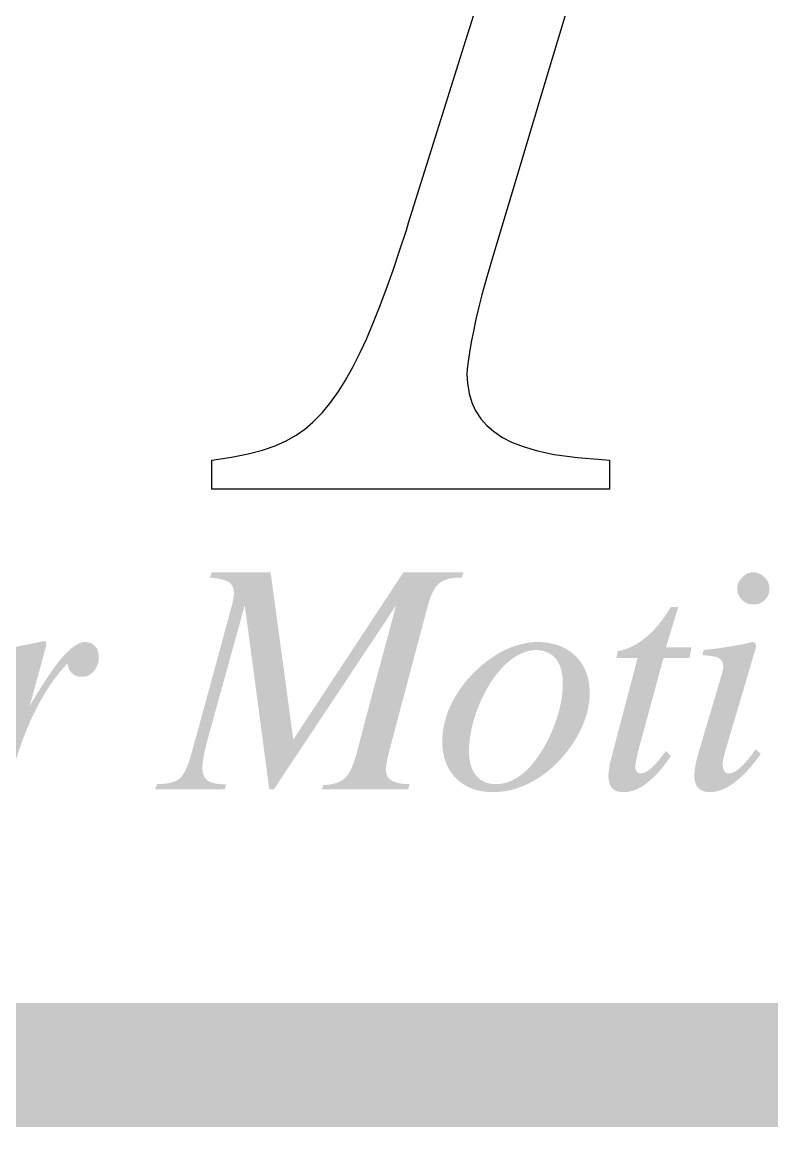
# Model space of a CAD drawing. Header units: millimetres. Extents: x 7456 to 7998, y -452 to -67.
# Drawn here: x 7718.88 to 7729.77, y -451.65 to -435.61 of the extents above; entities that cross this region are included whole.
import ezdxf

# ---------------------------------------------------------------- set-up
doc = ezdxf.new("R2010")
doc.units = ezdxf.units.MM
doc.header["$LTSCALE"] = 10
doc.layers.get('0').update_dxf_attribs({"linetype": 'CONTINUOUS'})
doc.layers.add('str', color=7, linetype='CONTINUOUS', lineweight=25)

# ---------------------------------------------------------------- blocks, each defined once
blk = doc.blocks.new('PMI-Logo-3')
h = blk.add_hatch(color=4)
edge = h.paths.add_edge_path()
edge.add_spline(control_points=[(35.143, -8.704), (34.89, -8.704), (34.638, -8.704), (34.386, -8.704)], knot_values=[0, 0, 0, 0, 1, 1, 1, 1], degree=3, periodic=0)
edge.add_spline(control_points=[(34.386, -8.704), (34.378, -8.727), (34.37, -8.75), (34.362, -8.773)], knot_values=[0, 0, 0, 0, 1, 1, 1, 1], degree=3, periodic=0)
edge.add_spline(control_points=[(34.362, -8.773), (34.474, -8.782), (34.555, -8.802), (34.602, -8.829)], knot_values=[0, 0, 0, 0, 1, 1, 1, 1], degree=3, periodic=0)
edge.add_spline(control_points=[(34.602, -8.829), (34.649, -8.859), (34.67, -8.907), (34.67, -9), (34.667, -9.033), (34.659, -9.067)], knot_values=[0, 0, 0, 0, 0.670886, 0.670886, 1, 1, 1, 1], degree=3, periodic=0)
edge.add_spline(control_points=[(34.659, -9.067), (34.654, -9.103), (34.644, -9.14), (34.631, -9.179)], knot_values=[0, 0, 0, 0, 1, 1, 1, 1], degree=3, periodic=0)
edge.add_spline(control_points=[(34.631, -9.179), (34.459, -9.811), (34.29, -10.444), (34.07, -11.23), (34.018, -11.326), (33.906, -11.41), (33.813, -11.433), (33.682, -11.433)], knot_values=[0, 0, 0, 0, 0.666954, 0.666954, 0.831512, 0.831512, 1, 1, 1, 1], degree=3, periodic=0)
edge.add_spline(control_points=[(33.682, -11.433), (33.674, -11.455), (33.665, -11.478), (33.656, -11.501)], knot_values=[0, 0, 0, 0, 1, 1, 1, 1], degree=3, periodic=0)
edge.add_spline(control_points=[(33.656, -11.501), (33.955, -11.501), (34.254, -11.501), (34.552, -11.501)], knot_values=[0, 0, 0, 0, 1, 1, 1, 1], degree=3, periodic=0)
edge.add_spline(control_points=[(34.552, -11.501), (34.558, -11.479), (34.565, -11.458), (34.571, -11.436)], knot_values=[0, 0, 0, 0, 1, 1, 1, 1], degree=3, periodic=0)
edge.add_spline(control_points=[(34.571, -11.436), (34.459, -11.436), (34.379, -11.42), (34.334, -11.387)], knot_values=[0, 0, 0, 0, 1, 1, 1, 1], degree=3, periodic=0)
edge.add_spline(control_points=[(34.334, -11.387), (34.288, -11.357), (34.265, -11.303), (34.265, -11.189), (34.272, -11.14), (34.28, -11.08)], knot_values=[0, 0, 0, 0, 0.680412, 0.680412, 1, 1, 1, 1], degree=3, periodic=0)
edge.add_spline(control_points=[(34.28, -11.08), (34.29, -11.025), (34.306, -10.96), (34.323, -10.89)], knot_values=[0, 0, 0, 0, 1, 1, 1, 1], degree=3, periodic=0)
edge.add_spline(control_points=[(34.323, -10.89), (34.486, -10.303), (34.648, -9.716), (34.81, -9.129)], knot_values=[0, 0, 0, 0, 1, 1, 1, 1], degree=3, periodic=0)
edge.add_spline(control_points=[(34.81, -9.129), (34.916, -9.92), (35.021, -10.711), (35.126, -11.501)], knot_values=[0, 0, 0, 0, 1, 1, 1, 1], degree=3, periodic=0)
edge.add_spline(control_points=[(35.126, -11.501), (35.145, -11.501), (35.165, -11.501), (35.184, -11.501)], knot_values=[0, 0, 0, 0, 1, 1, 1, 1], degree=3, periodic=0)
edge.add_spline(control_points=[(35.184, -11.501), (35.709, -10.711), (36.233, -9.922), (36.758, -9.132)], knot_values=[0, 0, 0, 0, 1, 1, 1, 1], degree=3, periodic=0)
edge.add_spline(control_points=[(36.758, -9.132), (36.591, -9.759), (36.419, -10.385), (36.212, -11.186), (36.16, -11.301), (36.1, -11.355)], knot_values=[0, 0, 0, 0, 0.783829, 0.783829, 1, 1, 1, 1], degree=3, periodic=0)
edge.add_spline(control_points=[(36.1, -11.355), (36.041, -11.41), (35.948, -11.441), (35.823, -11.446)], knot_values=[0, 0, 0, 0, 1, 1, 1, 1], degree=3, periodic=0)
edge.add_spline(control_points=[(35.823, -11.446), (35.817, -11.464), (35.81, -11.483), (35.804, -11.501)], knot_values=[0, 0, 0, 0, 1, 1, 1, 1], degree=3, periodic=0)
edge.add_spline(control_points=[(35.804, -11.501), (36.174, -11.501), (36.544, -11.501), (36.913, -11.501)], knot_values=[0, 0, 0, 0, 1, 1, 1, 1], degree=3, periodic=0)
edge.add_spline(control_points=[(36.913, -11.501), (36.92, -11.478), (36.926, -11.455), (36.932, -11.433)], knot_values=[0, 0, 0, 0, 1, 1, 1, 1], degree=3, periodic=0)
edge.add_spline(control_points=[(36.932, -11.433), (36.822, -11.433), (36.745, -11.415), (36.698, -11.384)], knot_values=[0, 0, 0, 0, 1, 1, 1, 1], degree=3, periodic=0)
edge.add_spline(control_points=[(36.698, -11.384), (36.65, -11.355), (36.626, -11.307), (36.626, -11.225), (36.63, -11.199), (36.635, -11.169)], knot_values=[0, 0, 0, 0, 0.782609, 0.782609, 1, 1, 1, 1], degree=3, periodic=0)
edge.add_spline(control_points=[(36.635, -11.169), (36.639, -11.139), (36.65, -11.093), (36.665, -11.028)], knot_values=[0, 0, 0, 0, 1, 1, 1, 1], degree=3, periodic=0)
edge.add_spline(control_points=[(36.665, -11.028), (36.832, -10.396), (37, -9.764), (37.168, -9.132)], knot_values=[0, 0, 0, 0, 1, 1, 1, 1], degree=3, periodic=0)
edge.add_spline(control_points=[(37.168, -9.132), (37.207, -8.994), (37.254, -8.898), (37.31, -8.849)], knot_values=[0, 0, 0, 0, 1, 1, 1, 1], degree=3, periodic=0)
edge.add_spline(control_points=[(37.31, -8.849), (37.366, -8.802), (37.453, -8.776), (37.57, -8.773)], knot_values=[0, 0, 0, 0, 1, 1, 1, 1], degree=3, periodic=0)
edge.add_spline(control_points=[(37.57, -8.773), (37.58, -8.773), (37.591, -8.773), (37.602, -8.773)], knot_values=[0, 0, 0, 0, 1, 1, 1, 1], degree=3, periodic=0)
edge.add_spline(control_points=[(37.602, -8.773), (37.61, -8.75), (37.619, -8.727), (37.628, -8.704)], knot_values=[0, 0, 0, 0, 1, 1, 1, 1], degree=3, periodic=0)
edge.add_spline(control_points=[(37.628, -8.704), (37.37, -8.704), (37.112, -8.704), (36.854, -8.704)], knot_values=[0, 0, 0, 0, 1, 1, 1, 1], degree=3, periodic=0)
edge.add_spline(control_points=[(36.854, -8.704), (36.381, -9.422), (35.908, -10.14), (35.435, -10.859)], knot_values=[0, 0, 0, 0, 1, 1, 1, 1], degree=3, periodic=0)
edge.add_spline(control_points=[(35.435, -10.859), (35.338, -10.14), (35.24, -9.422), (35.143, -8.704)], knot_values=[0, 0, 0, 0, 1, 1, 1, 1], degree=3, periodic=0)
h = blk.add_hatch(color=4)
edge = h.paths.add_edge_path()
edge.add_spline(control_points=[(41.505, -9.062), (41.545, -9.023), (41.565, -8.974), (41.565, -8.859), (41.545, -8.812), (41.502, -8.769)], knot_values=[0, 0, 0, 0, 0.525773, 0.525773, 1, 1, 1, 1], degree=3, periodic=0)
edge.add_spline(control_points=[(41.502, -8.769), (41.461, -8.727), (41.411, -8.706), (41.355, -8.704)], knot_values=[0, 0, 0, 0, 1, 1, 1, 1], degree=3, periodic=0)
edge.add_spline(control_points=[(41.355, -8.704), (41.303, -8.706), (41.258, -8.727), (41.215, -8.771)], knot_values=[0, 0, 0, 0, 1, 1, 1, 1], degree=3, periodic=0)
edge.add_spline(control_points=[(41.215, -8.771), (41.172, -8.815), (41.15, -8.862), (41.15, -8.971), (41.172, -9.021), (41.212, -9.06)], knot_values=[0, 0, 0, 0, 0.473118, 0.473118, 1, 1, 1, 1], degree=3, periodic=0)
edge.add_spline(control_points=[(41.212, -9.06), (41.253, -9.101), (41.301, -9.121), (41.355, -9.119)], knot_values=[0, 0, 0, 0, 1, 1, 1, 1], degree=3, periodic=0)
edge.add_spline(control_points=[(41.355, -9.119), (41.415, -9.121), (41.466, -9.101), (41.505, -9.062)], knot_values=[0, 0, 0, 0, 1, 1, 1, 1], degree=3, periodic=0)
h = blk.add_hatch(color=4)
edge = h.paths.add_edge_path()
edge.add_spline(control_points=[(40.233, -9.672), (40.285, -9.499), (40.338, -9.326), (40.391, -9.153)], knot_values=[0, 0, 0, 0, 1, 1, 1, 1], degree=3, periodic=0)
edge.add_spline(control_points=[(40.391, -9.153), (40.359, -9.153), (40.327, -9.153), (40.295, -9.153)], knot_values=[0, 0, 0, 0, 1, 1, 1, 1], degree=3, periodic=0)
edge.add_spline(control_points=[(40.295, -9.153), (40.191, -9.326), (40.082, -9.457), (39.967, -9.548)], knot_values=[0, 0, 0, 0, 1, 1, 1, 1], degree=3, periodic=0)
edge.add_spline(control_points=[(39.967, -9.548), (39.855, -9.643), (39.736, -9.699), (39.611, -9.721)], knot_values=[0, 0, 0, 0, 1, 1, 1, 1], degree=3, periodic=0)
edge.add_spline(control_points=[(39.611, -9.721), (39.606, -9.751), (39.6, -9.78), (39.594, -9.81)], knot_values=[0, 0, 0, 0, 1, 1, 1, 1], degree=3, periodic=0)
edge.add_spline(control_points=[(39.594, -9.81), (39.685, -9.81), (39.777, -9.81), (39.868, -9.81)], knot_values=[0, 0, 0, 0, 1, 1, 1, 1], degree=3, periodic=0)
edge.add_spline(control_points=[(39.868, -9.81), (39.754, -10.245), (39.636, -10.68), (39.514, -11.158), (39.505, -11.195), (39.501, -11.23)], knot_values=[0, 0, 0, 0, 0.913628, 0.913628, 1, 1, 1, 1], degree=3, periodic=0)
edge.add_spline(control_points=[(39.501, -11.23), (39.497, -11.266), (39.492, -11.298), (39.492, -11.4), (39.51, -11.452), (39.54, -11.486)], knot_values=[0, 0, 0, 0, 0.27907, 0.27907, 1, 1, 1, 1], degree=3, periodic=0)
edge.add_spline(control_points=[(39.54, -11.486), (39.573, -11.521), (39.62, -11.536), (39.784, -11.536), (39.883, -11.501), (39.983, -11.423)], knot_values=[0, 0, 0, 0, 0.395683, 0.395683, 1, 1, 1, 1], degree=3, periodic=0)
edge.add_spline(control_points=[(39.983, -11.423), (40.082, -11.348), (40.188, -11.231), (40.295, -11.074)], knot_values=[0, 0, 0, 0, 1, 1, 1, 1], degree=3, periodic=0)
edge.add_spline(control_points=[(40.295, -11.074), (40.274, -11.051), (40.253, -11.028), (40.233, -11.005)], knot_values=[0, 0, 0, 0, 1, 1, 1, 1], degree=3, periodic=0)
edge.add_spline(control_points=[(40.233, -11.005), (40.16, -11.106), (40.097, -11.179), (40.045, -11.225)], knot_values=[0, 0, 0, 0, 1, 1, 1, 1], degree=3, periodic=0)
edge.add_spline(control_points=[(40.045, -11.225), (39.993, -11.272), (39.947, -11.296), (39.911, -11.294)], knot_values=[0, 0, 0, 0, 1, 1, 1, 1], degree=3, periodic=0)
edge.add_spline(control_points=[(39.911, -11.294), (39.89, -11.296), (39.872, -11.29), (39.859, -11.272)], knot_values=[0, 0, 0, 0, 1, 1, 1, 1], degree=3, periodic=0)
edge.add_spline(control_points=[(39.859, -11.272), (39.846, -11.259), (39.838, -11.238), (39.838, -11.191), (39.842, -11.165), (39.848, -11.13)], knot_values=[0, 0, 0, 0, 0.65, 0.65, 1, 1, 1, 1], degree=3, periodic=0)
edge.add_spline(control_points=[(39.848, -11.13), (39.855, -11.096), (39.864, -11.057), (39.874, -11.012)], knot_values=[0, 0, 0, 0, 1, 1, 1, 1], degree=3, periodic=0)
edge.add_spline(control_points=[(39.874, -11.012), (39.983, -10.611), (40.092, -10.21), (40.201, -9.81)], knot_values=[0, 0, 0, 0, 1, 1, 1, 1], degree=3, periodic=0)
edge.add_spline(control_points=[(40.201, -9.81), (40.312, -9.81), (40.422, -9.81), (40.533, -9.81)], knot_values=[0, 0, 0, 0, 1, 1, 1, 1], degree=3, periodic=0)
edge.add_spline(control_points=[(40.533, -9.81), (40.543, -9.764), (40.553, -9.718), (40.563, -9.672)], knot_values=[0, 0, 0, 0, 1, 1, 1, 1], degree=3, periodic=0)
edge.add_spline(control_points=[(40.563, -9.672), (40.453, -9.672), (40.343, -9.672), (40.233, -9.672)], knot_values=[0, 0, 0, 0, 1, 1, 1, 1], degree=3, periodic=0)
h = blk.add_hatch(color=4)
edge = h.paths.add_edge_path()
edge.add_spline(control_points=[(32.867, -9.978), (32.909, -9.93), (32.931, -9.867), (32.931, -9.738), (32.916, -9.69), (32.883, -9.656)], knot_values=[0, 0, 0, 0, 0.563636, 0.563636, 1, 1, 1, 1], degree=3, periodic=0)
edge.add_spline(control_points=[(32.883, -9.656), (32.854, -9.621), (32.81, -9.604), (32.753, -9.602)], knot_values=[0, 0, 0, 0, 1, 1, 1, 1], degree=3, periodic=0)
edge.add_spline(control_points=[(32.753, -9.602), (32.672, -9.604), (32.57, -9.672), (32.337, -9.947), (32.202, -10.153), (32.041, -10.426)], knot_values=[0, 0, 0, 0, 0.498754, 0.498754, 1, 1, 1, 1], degree=3, periodic=0)
edge.add_spline(control_points=[(32.041, -10.426), (32.109, -10.179), (32.177, -9.932), (32.244, -9.685)], knot_values=[0, 0, 0, 0, 1, 1, 1, 1], degree=3, periodic=0)
edge.add_spline(control_points=[(32.244, -9.685), (32.249, -9.673), (32.254, -9.662), (32.255, -9.652)], knot_values=[0, 0, 0, 0, 1, 1, 1, 1], degree=3, periodic=0)
edge.add_spline(control_points=[(32.255, -9.652), (32.257, -9.643), (32.257, -9.634), (32.257, -9.613), (32.255, -9.604), (32.251, -9.6)], knot_values=[0, 0, 0, 0, 0.388889, 0.388889, 1, 1, 1, 1], degree=3, periodic=0)
edge.add_spline(control_points=[(32.251, -9.6), (32.247, -9.595), (32.234, -9.594), (32.215, -9.591)], knot_values=[0, 0, 0, 0, 1, 1, 1, 1], degree=3, periodic=0)
edge.add_spline(control_points=[(32.215, -9.591), (32.215, -9.594), (32.148, -9.608), (32.013, -9.634)], knot_values=[0, 0, 0, 0, 1, 1, 1, 1], degree=3, periodic=0)
edge.add_spline(control_points=[(32.013, -9.634), (31.88, -9.665), (31.74, -9.688), (31.595, -9.706)], knot_values=[0, 0, 0, 0, 1, 1, 1, 1], degree=3, periodic=0)
edge.add_spline(control_points=[(31.595, -9.706), (31.591, -9.729), (31.588, -9.751), (31.584, -9.774)], knot_values=[0, 0, 0, 0, 1, 1, 1, 1], degree=3, periodic=0)
edge.add_spline(control_points=[(31.584, -9.774), (31.688, -9.781), (31.757, -9.794), (31.792, -9.815)], knot_values=[0, 0, 0, 0, 1, 1, 1, 1], degree=3, periodic=0)
edge.add_spline(control_points=[(31.792, -9.815), (31.826, -9.839), (31.841, -9.878), (31.841, -9.963), (31.836, -10.003), (31.826, -10.057)], knot_values=[0, 0, 0, 0, 0.638889, 0.638889, 1, 1, 1, 1], degree=3, periodic=0)
edge.add_spline(control_points=[(31.826, -10.057), (31.817, -10.114), (31.802, -10.176), (31.781, -10.246)], knot_values=[0, 0, 0, 0, 1, 1, 1, 1], degree=3, periodic=0)
edge.add_spline(control_points=[(31.781, -10.246), (31.669, -10.664), (31.558, -11.083), (31.446, -11.501)], knot_values=[0, 0, 0, 0, 1, 1, 1, 1], degree=3, periodic=0)
edge.add_spline(control_points=[(31.446, -11.501), (31.551, -11.501), (31.656, -11.501), (31.761, -11.501)], knot_values=[0, 0, 0, 0, 1, 1, 1, 1], degree=3, periodic=0)
edge.add_spline(control_points=[(31.761, -11.501), (31.847, -11.14), (31.952, -10.825), (32.208, -10.285), (32.357, -10.059), (32.527, -9.878)], knot_values=[0, 0, 0, 0, 0.502675, 0.502675, 1, 1, 1, 1], degree=3, periodic=0)
edge.add_spline(control_points=[(32.527, -9.878), (32.534, -9.932), (32.553, -9.976), (32.587, -10.005)], knot_values=[0, 0, 0, 0, 1, 1, 1, 1], degree=3, periodic=0)
edge.add_spline(control_points=[(32.587, -10.005), (32.623, -10.038), (32.661, -10.054), (32.709, -10.051)], knot_values=[0, 0, 0, 0, 1, 1, 1, 1], degree=3, periodic=0)
edge.add_spline(control_points=[(32.709, -10.051), (32.769, -10.054), (32.823, -10.029), (32.867, -9.978)], knot_values=[0, 0, 0, 0, 1, 1, 1, 1], degree=3, periodic=0)
h = blk.add_hatch(color=4)
edge = h.paths.add_edge_path()
edge.add_spline(control_points=[(39.168, -10.657), (39.225, -10.522), (39.251, -10.387), (39.251, -10.062), (39.191, -9.904), (38.949, -9.665), (38.784, -9.604), (38.579, -9.602)], knot_values=[0, 0, 0, 0, 0.246958, 0.246958, 0.625325, 0.625325, 1, 1, 1, 1], degree=3, periodic=0)
edge.add_spline(control_points=[(38.579, -9.602), (38.426, -9.604), (38.271, -9.647), (38.113, -9.729)], knot_values=[0, 0, 0, 0, 1, 1, 1, 1], degree=3, periodic=0)
edge.add_spline(control_points=[(38.113, -9.729), (37.958, -9.815), (37.813, -9.932), (37.679, -10.083)], knot_values=[0, 0, 0, 0, 1, 1, 1, 1], degree=3, periodic=0)
edge.add_spline(control_points=[(37.679, -10.083), (37.573, -10.208), (37.492, -10.34), (37.435, -10.476)], knot_values=[0, 0, 0, 0, 1, 1, 1, 1], degree=3, periodic=0)
edge.add_spline(control_points=[(37.435, -10.476), (37.381, -10.615), (37.353, -10.748), (37.352, -10.88)], knot_values=[0, 0, 0, 0, 1, 1, 1, 1], degree=3, periodic=0)
edge.add_spline(control_points=[(37.352, -10.88), (37.353, -11.08), (37.412, -11.241), (37.531, -11.358)], knot_values=[0, 0, 0, 0, 1, 1, 1, 1], degree=3, periodic=0)
edge.add_spline(control_points=[(37.531, -11.358), (37.651, -11.48), (37.809, -11.536), (38.171, -11.536), (38.336, -11.495), (38.495, -11.409)], knot_values=[0, 0, 0, 0, 0.540717, 0.540717, 1, 1, 1, 1], degree=3, periodic=0)
edge.add_spline(control_points=[(38.495, -11.409), (38.657, -11.324), (38.804, -11.204), (38.934, -11.044)], knot_values=[0, 0, 0, 0, 1, 1, 1, 1], degree=3, periodic=0)
edge.add_spline(control_points=[(38.934, -11.044), (39.035, -10.923), (39.113, -10.795), (39.168, -10.657)], knot_values=[0, 0, 0, 0, 1, 1, 1, 1], degree=3, periodic=0)
edge = h.paths.add_edge_path(flags=16)
edge.add_spline(control_points=[(38.817, -9.82), (38.877, -9.896), (38.905, -10.003), (38.905, -10.293), (38.873, -10.459), (38.744, -10.823), (38.659, -10.984), (38.553, -11.122)], knot_values=[0, 0, 0, 0, 0.314666, 0.314666, 0.655999, 0.655999, 1, 1, 1, 1], degree=3, periodic=0)
edge.add_spline(control_points=[(38.553, -11.122), (38.48, -11.223), (38.4, -11.301), (38.31, -11.353)], knot_values=[0, 0, 0, 0, 1, 1, 1, 1], degree=3, periodic=0)
edge.add_spline(control_points=[(38.31, -11.353), (38.219, -11.409), (38.131, -11.434), (38.042, -11.433)], knot_values=[0, 0, 0, 0, 1, 1, 1, 1], degree=3, periodic=0)
edge.add_spline(control_points=[(38.042, -11.433), (37.934, -11.434), (37.848, -11.397), (37.787, -11.32)], knot_values=[0, 0, 0, 0, 1, 1, 1, 1], degree=3, periodic=0)
edge.add_spline(control_points=[(37.787, -11.32), (37.727, -11.246), (37.697, -11.139), (37.697, -10.872), (37.722, -10.729), (37.817, -10.42), (37.882, -10.275), (37.965, -10.142)], knot_values=[0, 0, 0, 0, 0.352778, 0.352778, 0.678648, 0.678648, 1, 1, 1, 1], degree=3, periodic=0)
edge.add_spline(control_points=[(37.965, -10.142), (38.053, -10.003), (38.147, -9.898), (38.251, -9.82)], knot_values=[0, 0, 0, 0, 1, 1, 1, 1], degree=3, periodic=0)
edge.add_spline(control_points=[(38.251, -9.82), (38.355, -9.747), (38.459, -9.708), (38.558, -9.706)], knot_values=[0, 0, 0, 0, 1, 1, 1, 1], degree=3, periodic=0)
edge.add_spline(control_points=[(38.558, -9.706), (38.67, -9.708), (38.757, -9.747), (38.817, -9.82)], knot_values=[0, 0, 0, 0, 1, 1, 1, 1], degree=3, periodic=0)
h = blk.add_hatch(color=4)
edge = h.paths.add_edge_path()
edge.add_spline(control_points=[(41.377, -9.722), (41.381, -9.708), (41.385, -9.695), (41.388, -9.682)], knot_values=[0, 0, 0, 0, 1, 1, 1, 1], degree=3, periodic=0)
edge.add_spline(control_points=[(41.388, -9.682), (41.391, -9.673), (41.391, -9.662), (41.391, -9.639), (41.389, -9.628), (41.381, -9.617)], knot_values=[0, 0, 0, 0, 0.45, 0.45, 1, 1, 1, 1], degree=3, periodic=0)
edge.add_spline(control_points=[(41.381, -9.617), (41.372, -9.608), (41.362, -9.604), (41.347, -9.602)], knot_values=[0, 0, 0, 0, 1, 1, 1, 1], degree=3, periodic=0)
edge.add_spline(control_points=[(41.347, -9.602), (41.342, -9.604), (41.323, -9.608), (41.284, -9.617)], knot_values=[0, 0, 0, 0, 1, 1, 1, 1], degree=3, periodic=0)
edge.add_spline(control_points=[(41.284, -9.617), (41.103, -9.656), (40.913, -9.686), (40.718, -9.706)], knot_values=[0, 0, 0, 0, 1, 1, 1, 1], degree=3, periodic=0)
edge.add_spline(control_points=[(40.718, -9.706), (40.713, -9.729), (40.708, -9.751), (40.703, -9.774)], knot_values=[0, 0, 0, 0, 1, 1, 1, 1], degree=3, periodic=0)
edge.add_spline(control_points=[(40.703, -9.774), (40.802, -9.777), (40.874, -9.787), (40.913, -9.81)], knot_values=[0, 0, 0, 0, 1, 1, 1, 1], degree=3, periodic=0)
edge.add_spline(control_points=[(40.913, -9.81), (40.952, -9.831), (40.971, -9.867), (40.971, -9.939), (40.962, -9.984), (40.942, -10.049)], knot_values=[0, 0, 0, 0, 0.655738, 0.655738, 1, 1, 1, 1], degree=3, periodic=0)
edge.add_spline(control_points=[(40.942, -10.049), (40.942, -10.05), (40.941, -10.052), (40.941, -10.054)], knot_values=[0, 0, 0, 0, 1, 1, 1, 1], degree=3, periodic=0)
edge.add_spline(control_points=[(40.941, -10.054), (40.85, -10.359), (40.76, -10.665), (40.669, -10.971)], knot_values=[0, 0, 0, 0, 1, 1, 1, 1], degree=3, periodic=0)
edge.add_spline(control_points=[(40.669, -10.971), (40.643, -11.065), (40.623, -11.137), (40.612, -11.186)], knot_values=[0, 0, 0, 0, 1, 1, 1, 1], degree=3, periodic=0)
edge.add_spline(control_points=[(40.612, -11.186), (40.604, -11.238), (40.598, -11.281), (40.598, -11.389), (40.615, -11.446), (40.649, -11.482)], knot_values=[0, 0, 0, 0, 0.326087, 0.326087, 1, 1, 1, 1], degree=3, periodic=0)
edge.add_spline(control_points=[(40.649, -11.482), (40.684, -11.519), (40.734, -11.536), (40.897, -11.536), (41.004, -11.498), (41.113, -11.413)], knot_values=[0, 0, 0, 0, 0.395683, 0.395683, 1, 1, 1, 1], degree=3, periodic=0)
edge.add_spline(control_points=[(41.113, -11.413), (41.225, -11.331), (41.338, -11.208), (41.454, -11.044)], knot_values=[0, 0, 0, 0, 1, 1, 1, 1], degree=3, periodic=0)
edge.add_spline(control_points=[(41.454, -11.044), (41.432, -11.024), (41.41, -11.004), (41.388, -10.984)], knot_values=[0, 0, 0, 0, 1, 1, 1, 1], degree=3, periodic=0)
edge.add_spline(control_points=[(41.388, -10.984), (41.318, -11.083), (41.256, -11.16), (41.134, -11.27), (41.085, -11.296), (41.046, -11.294)], knot_values=[0, 0, 0, 0, 0.494911, 0.494911, 1, 1, 1, 1], degree=3, periodic=0)
edge.add_spline(control_points=[(41.046, -11.294), (41.02, -11.296), (41.001, -11.288), (40.986, -11.266)], knot_values=[0, 0, 0, 0, 1, 1, 1, 1], degree=3, periodic=0)
edge.add_spline(control_points=[(40.986, -11.266), (40.971, -11.246), (40.962, -11.217), (40.962, -11.163), (40.967, -11.14), (40.971, -11.114)], knot_values=[0, 0, 0, 0, 0.76087, 0.76087, 1, 1, 1, 1], degree=3, periodic=0)
edge.add_spline(control_points=[(40.971, -11.114), (40.978, -11.09), (40.986, -11.057), (40.994, -11.015)], knot_values=[0, 0, 0, 0, 1, 1, 1, 1], degree=3, periodic=0)
edge.add_spline(control_points=[(40.994, -11.015), (41.122, -10.584), (41.25, -10.153), (41.377, -9.722)], knot_values=[0, 0, 0, 0, 1, 1, 1, 1], degree=3, periodic=0)
blk.add_polyline3d([(39.144, -0.83, 0), (38.675, -2.4, 0), (38.279, -3.723, 0), (38.006, -4.637, 0), (37.904, -4.978, 0), (37.862, -5.131, 0), (37.822, -5.288, 0), (37.786, -5.445, 0), (37.753, -5.598, 0), (37.725, -5.743, 0), (37.702, -5.875, 0), (37.685, -5.991, 0), (37.675, -6.085, 0), (37.671, -6.154, 0), (37.676, -6.269, 0), (37.698, -6.403, 0), (37.733, -6.518, 0), (37.777, -6.616, 0), (37.849, -6.727, 0), (37.928, -6.816, 0), (38.013, -6.889, 0), (38.13, -6.967, 0), (38.245, -7.027, 0), (38.395, -7.087, 0), (38.581, -7.142, 0), (38.795, -7.187, 0), (39.096, -7.228, 0), (39.406, -7.254, 0), (39.508, -7.26, 0), (39.508, -7.273, 0), (39.508, -7.307, 0), (39.508, -7.357, 0), (39.508, -7.416, 0), (39.508, -7.479, 0), (39.508, -7.538, 0), (39.508, -7.588, 0), (39.508, -7.623, 0), (39.508, -7.635, 0), (39.332, -7.635, 0), (38.861, -7.635, 0), (38.18, -7.635, 0), (37.372, -7.635, 0), (36.522, -7.635, 0), (35.714, -7.635, 0), (35.032, -7.635, 0), (34.562, -7.635, 0), (34.386, -7.635, 0), (34.386, -7.623, 0), (34.386, -7.588, 0), (34.386, -7.538, 0), (34.386, -7.479, 0), (34.386, -7.416, 0), (34.386, -7.357, 0), (34.386, -7.307, 0), (34.386, -7.273, 0), (34.386, -7.26, 0), (34.638, -7.221, 0), (34.853, -7.18, 0), (35.039, -7.133, 0), (35.202, -7.078, 0), (35.345, -7.013, 0), (35.472, -6.941, 0), (35.585, -6.86, 0), (35.688, -6.773, 0), (35.811, -6.647, 0), (35.92, -6.514, 0), (36.016, -6.377, 0), (36.103, -6.239, 0), (36.207, -6.053, 0), (36.297, -5.873, 0), (36.376, -5.701, 0), (36.469, -5.485, 0), (36.545, -5.292, 0), (36.631, -5.064, 0), (36.72, -4.813, 0), (36.803, -4.567, 0), (36.891, -4.297, 0), (36.92, -4.203, 0), (37.014, -3.903, 0), (37.266, -3.099, 0), (37.631, -1.935, 0), (38.064, -0.555, 0)])

msp = doc.modelspace()

# ---------------------------------------------------------------- linework, layer by layer
at = {"layer": 'str', "const_width": 1.7994}
msp.add_lwpolyline([(7456.415, -450.7468), (7997.5735, -450.7468), (7997.5735, -68.0704), (7456.415, -68.0704)], close=True, dxfattribs=at)
msp.add_lwpolyline([(7456.415, -450.7468), (7997.5735, -450.7468), (7997.5735, -68.0704), (7456.415, -68.0704)], close=True, dxfattribs=at)

# ---------------------------------------------------------------- block references
at = {"layer": 'str', "xscale": 1.127413533005156, "yscale": 1.127413533005156, "zscale": 1.127413533005156}
msp.add_blockref('PMI-Logo-3', (7682.8687, -433.78), dxfattribs=at)
msp.add_blockref('PMI-Logo-3', (7682.8687, -433.78), dxfattribs=at)

doc.saveas('drawing.dxf')
